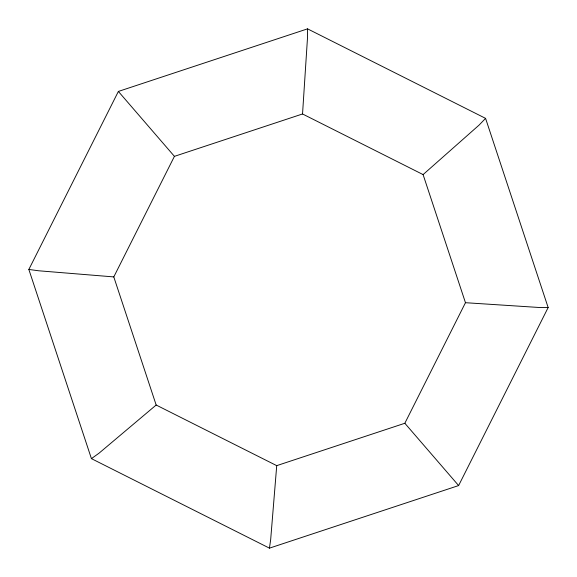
<?xml version="1.0" encoding="UTF-8"?>
<svg xmlns="http://www.w3.org/2000/svg" width="577" height="577" viewBox="0 0 577 577"><rect width="100%" height="100%" fill="white"/><g stroke="black" fill="none" stroke-linecap="round" stroke-linejoin="round"><path stroke-width="0.87" d="M307.555 28.85L485.574 118.364L548.15 307.548L458.628 485.567L269.445 548.15L91.426 458.636L28.85 269.452L118.372 91.433L307.555 28.85L307.433 38.76L302.536 113.972L423.092 174.593L465.466 302.701L404.838 423.266L276.722 465.646L156.165 405.025L113.792 276.91L174.42 156.353L302.536 113.972M276.722 465.646L270.678 539.531L269.445 548.15M485.574 118.364L479.098 125.079L423.092 174.593M156.165 405.025L99.013 453.205L91.426 458.636M548.15 307.548L539.437 307.505L465.466 302.701M113.792 276.91L38.666 270.779L28.85 269.452M118.372 91.433L174.42 156.353M404.838 423.266L458.628 485.567"/></g></svg>
